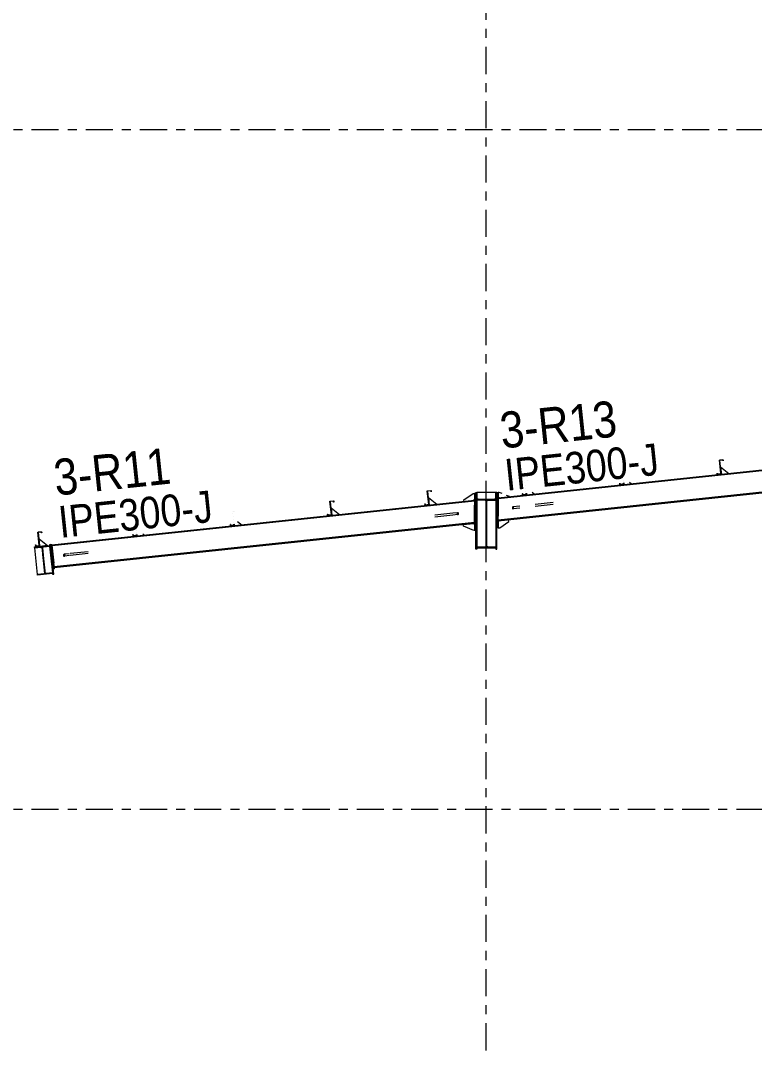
# Model space of a CAD drawing. Header units: millimetres. Extents: x -79 to 743, y -408 to 166.
# Drawn here: x 6.8 to 88, y -10 to 103.9 of the extents above; entities that cross this region are included whole.
import ezdxf

# ---------------------------------------------------------------- set-up
doc = ezdxf.new("R2010")
doc.units = ezdxf.units.MM
for name, pattern in [('XKITLINE00', [0]), ('XKITLINE02', [4, 2, -2]), ('XKITLINE03', [6, 3, -1, 1, -1])]:
    doc.linetypes.add(name, pattern=pattern)
for name, color, linetype, lineweight in [('Part', 2, 'Continuous', 0), ('PartMark', 7, 'Continuous', 0), ('S-grid', 1, 'Continuous', 0)]:
    doc.layers.add(name, color=color, linetype=linetype, lineweight=lineweight)
doc.styles.add('ARIAL', font='ARIAL.TTF')

# ---------------------------------------------------------------- blocks, each defined once
blk = doc.blocks.new('*A13')
at = {"layer": 'Part'}
blk.add_hatch(color=3, dxfattribs=at).paths.add_polyline_path([(62.57, 53.02), (62.98, 53.06), (63, 52.94), (62.98, 52.93), (62.97, 53.04), (62.58, 53), (62.74, 51.51), (62.33, 51.47), (62.31, 51.59), (62.33, 51.59), (62.34, 51.48), (62.73, 51.52)], flags=17)
blk = doc.blocks.new('*A14')
at = {"layer": 'Part'}
blk.add_hatch(color=3, dxfattribs=at).paths.add_polyline_path([(62.57, 53.02), (62.98, 53.06), (63, 52.94), (62.98, 52.93), (62.97, 53.04), (62.58, 53), (62.74, 51.51), (62.33, 51.47), (62.31, 51.59), (62.33, 51.59), (62.34, 51.48), (62.73, 51.52)], flags=17)
blk = doc.blocks.new('*A15')
at = {"layer": 'Part'}
blk.add_hatch(color=3, dxfattribs=at).paths.add_polyline_path([(84.12, 55.29), (84.53, 55.33), (84.54, 55.21), (84.53, 55.21), (84.52, 55.32), (84.13, 55.28), (84.29, 53.78), (83.88, 53.74), (83.86, 53.86), (83.88, 53.86), (83.89, 53.75), (84.27, 53.8)], flags=17)
blk = doc.blocks.new('*A16')
at = {"layer": 'Part'}
blk.add_hatch(color=3, dxfattribs=at).paths.add_polyline_path([(84.12, 55.29), (84.53, 55.33), (84.54, 55.21), (84.53, 55.21), (84.52, 55.32), (84.13, 55.28), (84.29, 53.78), (83.88, 53.74), (83.86, 53.86), (83.88, 53.86), (83.89, 53.75), (84.27, 53.8)], flags=17)
blk = doc.blocks.new('*A19')
at = {"layer": 'Part'}
blk.add_hatch(color=3, dxfattribs=at).paths.add_polyline_path([(73.34, 54.15), (73.76, 54.2), (73.77, 54.07), (73.75, 54.07), (73.74, 54.18), (73.36, 54.14), (73.52, 52.65), (73.1, 52.6), (73.09, 52.73), (73.1, 52.73), (73.11, 52.62), (73.5, 52.66)], flags=17)
blk = doc.blocks.new('*A20')
at = {"layer": 'Part'}
blk.add_hatch(color=3, dxfattribs=at).paths.add_polyline_path([(73.34, 54.15), (73.76, 54.2), (73.77, 54.07), (73.75, 54.07), (73.74, 54.18), (73.36, 54.14), (73.52, 52.65), (73.1, 52.6), (73.09, 52.73), (73.1, 52.73), (73.11, 52.62), (73.5, 52.66)], flags=17)
blk = doc.blocks.new('*A23')
at = {"layer": 'Part'}
blk.add_hatch(color=3, dxfattribs=at).paths.add_polyline_path([(57.29, 45.54), (57.29, 45.64), (59.38, 45.64), (59.38, 45.54)], flags=17)
blk = doc.blocks.new('*A24')
at = {"layer": 'Part'}
blk.add_hatch(color=3, dxfattribs=at).paths.add_polyline_path([(57.29, 50.86), (57.29, 50.96), (59.38, 50.96), (59.38, 50.86)], flags=17)
blk = doc.blocks.new('*A25')
at = {"layer": 'Part'}
blk.add_hatch(color=3, dxfattribs=at).paths.add_polyline_path([(58.31, 45.64), (58.31, 50.86), (58.35, 50.86), (58.35, 45.64)], flags=17)
blk = doc.blocks.new('*A26')
at = {"layer": 'Part'}
blk.add_hatch(color=3, dxfattribs=at).paths.add_polyline_path([(8.7, 47.33), (9.11, 47.38), (9.13, 47.25), (9.11, 47.25), (9.1, 47.36), (8.72, 47.32), (8.87, 45.83), (8.46, 45.78), (8.45, 45.91), (8.46, 45.91), (8.47, 45.8), (8.86, 45.84)], flags=17)
blk = doc.blocks.new('*A27')
at = {"layer": 'Part'}
blk.add_hatch(color=3, dxfattribs=at).paths.add_polyline_path([(8.7, 47.33), (9.11, 47.38), (9.13, 47.25), (9.11, 47.25), (9.1, 47.36), (8.72, 47.32), (8.87, 45.83), (8.46, 45.78), (8.45, 45.91), (8.46, 45.91), (8.47, 45.8), (8.86, 45.84)], flags=17)
blk = doc.blocks.new('*A28')
at = {"layer": 'Part'}
blk.add_hatch(color=3, dxfattribs=at).paths.add_polyline_path([(19.47, 48.47), (19.89, 48.51), (19.9, 48.39), (19.89, 48.39), (19.88, 48.5), (19.49, 48.46), (19.65, 46.96), (19.23, 46.92), (19.22, 47.04), (19.24, 47.05), (19.25, 46.94), (19.63, 46.98)], flags=17)
blk = doc.blocks.new('*A29')
at = {"layer": 'Part'}
blk.add_hatch(color=3, dxfattribs=at).paths.add_polyline_path([(19.47, 48.47), (19.89, 48.51), (19.9, 48.39), (19.89, 48.39), (19.88, 48.5), (19.49, 48.46), (19.65, 46.96), (19.23, 46.92), (19.22, 47.04), (19.24, 47.05), (19.25, 46.94), (19.63, 46.98)], flags=17)
blk = doc.blocks.new('*A30')
at = {"layer": 'Part'}
blk.add_hatch(color=3, dxfattribs=at).paths.add_polyline_path([(30.25, 49.61), (30.66, 49.65), (30.68, 49.53), (30.66, 49.52), (30.65, 49.63), (30.26, 49.59), (30.42, 48.1), (30.01, 48.06), (29.99, 48.18), (30.01, 48.18), (30.02, 48.07), (30.41, 48.11)], flags=17)
blk = doc.blocks.new('*A31')
at = {"layer": 'Part'}
blk.add_hatch(color=3, dxfattribs=at).paths.add_polyline_path([(30.25, 49.61), (30.66, 49.65), (30.68, 49.53), (30.66, 49.52), (30.65, 49.63), (30.26, 49.59), (30.42, 48.1), (30.01, 48.06), (29.99, 48.18), (30.01, 48.18), (30.02, 48.07), (30.41, 48.11)], flags=17)
blk = doc.blocks.new('*A32')
at = {"layer": 'Part'}
blk.add_hatch(color=3, dxfattribs=at).paths.add_polyline_path([(8.66, 42.65), (10.32, 42.82), (10.32, 42.75), (8.67, 42.58)], flags=17)
blk = doc.blocks.new('*A33')
at = {"layer": 'Part'}
blk.add_hatch(color=3, dxfattribs=at).paths.add_polyline_path([(8.34, 45.69), (10, 45.86), (10, 45.8), (8.34, 45.62)], flags=17)
blk = doc.blocks.new('*A34')
at = {"layer": 'Part'}
blk.add_hatch(color=3, dxfattribs=at).paths.add_polyline_path([(9.16, 45.71), (9.19, 45.71), (9.5, 42.73), (9.47, 42.73)], flags=17)
blk = doc.blocks.new('*A35')
at = {"layer": 'Part'}
blk.add_hatch(color=3, dxfattribs=at).paths.add_polyline_path([(41.02, 50.74), (41.44, 50.79), (41.45, 50.66), (41.43, 50.66), (41.42, 50.77), (41.04, 50.73), (41.2, 49.24), (40.78, 49.19), (40.77, 49.32), (40.78, 49.32), (40.79, 49.21), (41.18, 49.25)], flags=17)
blk = doc.blocks.new('*A36')
at = {"layer": 'Part'}
blk.add_hatch(color=3, dxfattribs=at).paths.add_polyline_path([(41.02, 50.74), (41.44, 50.79), (41.45, 50.66), (41.43, 50.66), (41.42, 50.77), (41.04, 50.73), (41.2, 49.24), (40.78, 49.19), (40.77, 49.32), (40.78, 49.32), (40.79, 49.21), (41.18, 49.25)], flags=17)
blk = doc.blocks.new('*A37')
at = {"layer": 'Part'}
blk.add_hatch(color=3, dxfattribs=at).paths.add_polyline_path([(51.79, 51.88), (52.21, 51.92), (52.22, 51.8), (52.21, 51.8), (52.2, 51.91), (51.81, 51.87), (51.97, 50.37), (51.55, 50.33), (51.54, 50.45), (51.56, 50.45), (51.57, 50.35), (51.95, 50.39)], flags=17)
blk = doc.blocks.new('*A38')
at = {"layer": 'Part'}
blk.add_hatch(color=3, dxfattribs=at).paths.add_polyline_path([(51.79, 51.88), (52.21, 51.92), (52.22, 51.8), (52.21, 51.8), (52.2, 51.91), (51.81, 51.87), (51.97, 50.37), (51.55, 50.33), (51.54, 50.45), (51.56, 50.45), (51.57, 50.35), (51.95, 50.39)], flags=17)
blk = doc.blocks.new('*A476')
at = {"layer": 'S-grid', "color": 1, "linetype": 'XKITLINE03', "lineweight": 0}
blk.add_line((-10, 91.88), (572.49, 91.88), dxfattribs=at)
blk = doc.blocks.new('*A477')
at = {"layer": 'S-grid', "color": 1, "linetype": 'XKITLINE03', "lineweight": 0}
blk.add_line((-10, 16.67), (572.49, 16.67), dxfattribs=at)
blk = doc.blocks.new('*A526')
at = {"layer": 'S-grid', "color": 1, "linetype": 'XKITLINE03', "lineweight": 0}
blk.add_line((58.33, -10), (58.33, 136.45), dxfattribs=at)
blk = doc.blocks.new('*A527')
at = {"layer": 'Part', "color": 2, "linetype": 'XKITLINE00', "lineweight": 0}
for p, q in [((139.44, 59.52), (59.64, 51.1)), ((139.44, 59.44), (59.64, 51.02)), ((139.44, 57.08), (59.64, 48.66)), ((59.64, 48.58), (139.44, 57))]:
    blk.add_line(p, q, dxfattribs=at)
at = {"layer": 'Part', "color": 7, "linetype": 'XKITLINE02', "lineweight": 0}
for p, q in [((139.44, 57), (139.44, 59.52)), ((59.64, 51.1), (59.64, 48.58))]:
    blk.add_line(p, q, dxfattribs=at)
blk = doc.blocks.new('*A576')
at = {"layer": 'Part', "color": 2, "linetype": 'XKITLINE00', "lineweight": 0}
for p, q in [((57.03, 50.82), (10.26, 45.89)), ((57.03, 50.75), (10.27, 45.82)), ((57.03, 48.38), (10.51, 43.48)), ((10.52, 43.4), (57.03, 48.31))]:
    blk.add_line(p, q, dxfattribs=at)
at = {"layer": 'Part', "color": 7, "linetype": 'XKITLINE02', "lineweight": 0}
for p, q in [((57.03, 48.31), (57.03, 50.82)), ((10.26, 45.89), (10.52, 43.4))]:
    blk.add_line(p, q, dxfattribs=at)
blk = doc.blocks.new('*A577')
at = {"layer": 'Part', "color": 7, "linetype": 'XKITLINE02', "lineweight": 0}
for p, q in [((55.78, 48.18), (56.9, 48.3)), ((57.02, 48.18), (57.02, 47.53))]:
    blk.add_line(p, q, dxfattribs=at)
at = {"layer": 'Part', "color": 2, "linetype": 'XKITLINE00', "lineweight": 0}
for p, q in [((55.8, 47.99), (55.78, 48.18)), ((56.94, 47.52), (55.8, 47.99)), ((56.9, 48.3), (57.02, 48.18)), ((57.02, 47.53), (56.94, 47.52))]:
    blk.add_line(p, q, dxfattribs=at)
blk = doc.blocks.new('*A578')
at = {"layer": 'Part', "color": 2, "linetype": 'XKITLINE00', "lineweight": 0}
for p, q in [((51.86, 51.79), (51.82, 51.78)), ((52.02, 50.29), (51.86, 51.79)), ((51.97, 50.37), (51.98, 50.29))]:
    blk.add_line(p, q, dxfattribs=at)
at = {"layer": 'Part', "color": 7, "linetype": 'XKITLINE02', "lineweight": 0}
for p, q in [((51.82, 51.78), (51.97, 50.37)), ((51.98, 50.29), (52.02, 50.29))]:
    blk.add_line(p, q, dxfattribs=at)
blk = doc.blocks.new('*A579')
at = {"layer": 'Part', "color": 2, "linetype": 'XKITLINE00', "lineweight": 0}
blk.add_line((52.85, 50.38), (51.93, 51.12), dxfattribs=at)
at = {"layer": 'Part', "color": 7, "linetype": 'XKITLINE02', "lineweight": 0}
for p, q in [((51.93, 51.12), (52.02, 50.29)), ((52.02, 50.29), (52.85, 50.38))]:
    blk.add_line(p, q, dxfattribs=at)
blk = doc.blocks.new('*A580')
at = {"layer": 'Part', "color": 2, "linetype": 'XKITLINE00', "lineweight": 0}
for p, q in [((41.09, 50.65), (41.05, 50.65)), ((41.25, 49.16), (41.09, 50.65)), ((41.2, 49.24), (41.2, 49.15))]:
    blk.add_line(p, q, dxfattribs=at)
at = {"layer": 'Part', "color": 7, "linetype": 'XKITLINE02', "lineweight": 0}
for p, q in [((41.05, 50.65), (41.2, 49.24)), ((41.2, 49.15), (41.25, 49.16))]:
    blk.add_line(p, q, dxfattribs=at)
blk = doc.blocks.new('*A581')
at = {"layer": 'Part', "color": 2, "linetype": 'XKITLINE00', "lineweight": 0}
blk.add_line((42.07, 49.25), (41.16, 49.99), dxfattribs=at)
at = {"layer": 'Part', "color": 7, "linetype": 'XKITLINE02', "lineweight": 0}
for p, q in [((41.16, 49.99), (41.25, 49.16)), ((41.25, 49.16), (42.07, 49.25))]:
    blk.add_line(p, q, dxfattribs=at)
blk = doc.blocks.new('*A582')
at = {"layer": 'Part', "color": 2, "linetype": 'XKITLINE00', "lineweight": 0}
for p, q in [((59.37, 51.72), (57.29, 51.72)), ((57.29, 51.09), (57.42, 50.96)), ((59.25, 50.96), (59.37, 51.09))]:
    blk.add_line(p, q, dxfattribs=at)
at = {"layer": 'Part', "color": 7, "linetype": 'XKITLINE02', "lineweight": 0}
for p, q in [((57.29, 51.72), (57.29, 51.09)), ((59.37, 51.09), (59.37, 51.72)), ((57.42, 50.96), (59.25, 50.96))]:
    blk.add_line(p, q, dxfattribs=at)
blk = doc.blocks.new('*A583')
at = {"layer": 'Part', "color": 2, "linetype": 'XKITLINE00', "lineweight": 0}
for p, q in [((57.15, 51.61), (57.02, 51.61)), ((57.02, 51.61), (57.02, 47.53)), ((57.15, 47.53), (57.15, 51.61)), ((57.02, 47.53), (57.15, 47.53))]:
    blk.add_line(p, q, dxfattribs=at)
blk = doc.blocks.new('*A584')
at = {"layer": 'Part', "color": 2, "linetype": 'XKITLINE00', "lineweight": 0}
for p, q in [((55.84, 50.9), (56.86, 51.6)), ((56.86, 51.6), (57.02, 51.61)), ((55.86, 50.7), (55.84, 50.9)), ((56.9, 50.81), (57.02, 50.95))]:
    blk.add_line(p, q, dxfattribs=at)
at = {"layer": 'Part', "color": 7, "linetype": 'XKITLINE02', "lineweight": 0}
for p, q in [((57.02, 51.61), (57.02, 50.95)), ((55.86, 50.7), (56.9, 50.81))]:
    blk.add_line(p, q, dxfattribs=at)
blk = doc.blocks.new('*A585')
at = {"layer": 'Part', "color": 2, "linetype": 'XKITLINE00', "lineweight": 0}
for p, q in [((62.02, 50.2), (61.27, 50.12)), ((61.24, 50.1), (61.22, 50.06)), ((61.22, 50.06), (61.22, 50.01)), ((61.22, 50.01), (61.23, 49.96)), ((61.23, 49.96), (61.26, 49.92)), ((61.27, 50.12), (61.24, 50.1)), ((61.26, 49.92), (61.29, 49.91)), ((61.31, 50.11), (61.27, 50.12)), ((62.04, 49.99), (61.29, 49.91)), ((61.29, 49.91), (61.32, 49.93)), ((61.33, 50.07), (61.31, 50.11)), ((61.32, 49.93), (61.34, 49.97)), ((61.35, 50.02), (61.33, 50.07)), ((61.34, 49.97), (61.35, 50.02))]:
    blk.add_line(p, q, dxfattribs=at)
at = {"layer": 'Part', "color": 7, "linetype": 'XKITLINE02', "lineweight": 0}
for p, q in [((65.72, 50.59), (62.02, 50.2)), ((65.74, 50.38), (62.04, 49.99))]:
    blk.add_line(p, q, dxfattribs=at)
blk = doc.blocks.new('*A586')
at = {"layer": 'Part', "color": 2, "linetype": 'XKITLINE00', "lineweight": 0}
for p, q in [((62.32, 51.58), (62.31, 51.59)), ((62.31, 51.59), (62.33, 51.59)), ((62.33, 51.47), (62.32, 51.58)), ((62.33, 51.59), (62.33, 51.58)), ((62.33, 51.58), (62.34, 51.48)), ((62.74, 51.51), (62.33, 51.47)), ((62.34, 51.48), (62.73, 51.52)), ((62.73, 51.52), (62.72, 51.62)), ((62.73, 51.63), (62.74, 51.51))]:
    blk.add_line(p, q, dxfattribs=at)
blk = doc.blocks.new('*A587')
at = {"layer": 'Part', "color": 2, "linetype": 'XKITLINE00', "lineweight": 0}
for p, q in [((62.32, 51.58), (62.31, 51.59)), ((62.31, 51.59), (62.33, 51.59)), ((62.33, 51.47), (62.32, 51.58)), ((62.33, 51.59), (62.33, 51.58)), ((62.33, 51.58), (62.34, 51.48)), ((62.74, 51.51), (62.33, 51.47)), ((62.34, 51.48), (62.73, 51.52)), ((62.73, 51.52), (62.72, 51.62)), ((62.73, 51.63), (62.74, 51.51))]:
    blk.add_line(p, q, dxfattribs=at)
blk = doc.blocks.new('*A588')
at = {"layer": 'Part', "color": 2, "linetype": 'XKITLINE00', "lineweight": 0}
for p, q in [((84.12, 55.29), (84.53, 55.33)), ((84.27, 53.8), (84.12, 55.29)), ((84.52, 55.32), (84.13, 55.28)), ((84.13, 55.28), (84.29, 53.78)), ((84.53, 55.21), (84.52, 55.32)), ((84.53, 55.33), (84.54, 55.21)), ((84.54, 55.21), (84.53, 55.21)), ((83.88, 53.74), (83.86, 53.86)), ((83.86, 53.86), (83.88, 53.86)), ((83.88, 53.86), (83.89, 53.75)), ((84.29, 53.78), (83.88, 53.74)), ((83.89, 53.75), (84.27, 53.8))]:
    blk.add_line(p, q, dxfattribs=at)
blk = doc.blocks.new('*A589')
at = {"layer": 'Part', "color": 2, "linetype": 'XKITLINE00', "lineweight": 0}
for p, q in [((84.12, 55.29), (84.53, 55.33)), ((84.27, 53.8), (84.12, 55.29)), ((84.52, 55.32), (84.13, 55.28)), ((84.13, 55.28), (84.29, 53.78)), ((84.53, 55.21), (84.52, 55.32)), ((84.53, 55.33), (84.54, 55.21)), ((84.54, 55.21), (84.53, 55.21)), ((83.88, 53.74), (83.86, 53.86)), ((83.86, 53.86), (83.88, 53.86)), ((83.88, 53.86), (83.89, 53.75)), ((84.29, 53.78), (83.88, 53.74)), ((83.89, 53.75), (84.27, 53.8))]:
    blk.add_line(p, q, dxfattribs=at)
blk = doc.blocks.new('*A592')
at = {"layer": 'Part', "color": 2, "linetype": 'XKITLINE00', "lineweight": 0}
for p, q in [((73.09, 52.72), (73.09, 52.73)), ((73.09, 52.73), (73.1, 52.73)), ((73.1, 52.6), (73.09, 52.72)), ((73.1, 52.73), (73.1, 52.72)), ((73.1, 52.72), (73.11, 52.62)), ((73.52, 52.65), (73.1, 52.6)), ((73.11, 52.62), (73.5, 52.66)), ((73.5, 52.66), (73.49, 52.76)), ((73.5, 52.76), (73.52, 52.65))]:
    blk.add_line(p, q, dxfattribs=at)
blk = doc.blocks.new('*A593')
at = {"layer": 'Part', "color": 2, "linetype": 'XKITLINE00', "lineweight": 0}
for p, q in [((73.09, 52.72), (73.09, 52.73)), ((73.09, 52.73), (73.1, 52.73)), ((73.1, 52.6), (73.09, 52.72)), ((73.1, 52.73), (73.1, 52.72)), ((73.1, 52.72), (73.11, 52.62)), ((73.52, 52.65), (73.1, 52.6)), ((73.11, 52.62), (73.5, 52.66)), ((73.5, 52.66), (73.49, 52.76)), ((73.5, 52.76), (73.52, 52.65))]:
    blk.add_line(p, q, dxfattribs=at)
blk = doc.blocks.new('*A596')
at = {"layer": 'Part', "color": 2, "linetype": 'XKITLINE00', "lineweight": 0}
for p, q in [((57.29, 45.64), (59.38, 45.64)), ((57.29, 45.54), (57.29, 45.64)), ((59.38, 45.64), (59.38, 45.54)), ((59.38, 45.54), (57.29, 45.54))]:
    blk.add_line(p, q, dxfattribs=at)
blk = doc.blocks.new('*A597')
at = {"layer": 'Part', "color": 2, "linetype": 'XKITLINE00', "lineweight": 0}
for p, q in [((57.29, 50.96), (59.38, 50.96)), ((57.29, 50.86), (57.29, 50.96)), ((59.38, 50.86), (57.29, 50.86)), ((59.38, 50.96), (59.38, 50.86))]:
    blk.add_line(p, q, dxfattribs=at)
blk = doc.blocks.new('*A598')
at = {"layer": 'Part', "color": 2, "linetype": 'XKITLINE00', "lineweight": 0}
for p, q in [((58.31, 50.86), (58.35, 50.86)), ((58.31, 45.64), (58.31, 50.86)), ((58.35, 50.86), (58.35, 45.64)), ((58.35, 45.64), (58.31, 45.64))]:
    blk.add_line(p, q, dxfattribs=at)
blk = doc.blocks.new('*A599')
at = {"layer": 'Part', "color": 2, "linetype": 'XKITLINE00', "lineweight": 0}
for p, q in [((58.35, 50.73), (58.48, 50.85)), ((58.48, 50.85), (59.37, 50.85)), ((58.48, 45.65), (58.35, 45.78)), ((59.37, 45.65), (58.48, 45.65))]:
    blk.add_line(p, q, dxfattribs=at)
at = {"layer": 'Part', "color": 7, "linetype": 'XKITLINE02', "lineweight": 0}
for p, q in [((58.35, 45.78), (58.35, 50.73)), ((59.37, 50.85), (59.37, 45.65))]:
    blk.add_line(p, q, dxfattribs=at)
blk = doc.blocks.new('*A600')
at = {"layer": 'Part', "color": 2, "linetype": 'XKITLINE00', "lineweight": 0}
for p, q in [((59.37, 51.72), (59.37, 50.96)), ((59.5, 51.72), (59.37, 51.72)), ((59.5, 45.46), (59.5, 51.72)), ((59.37, 50.86), (59.37, 45.64)), ((59.37, 45.54), (59.37, 45.46)), ((59.37, 45.46), (59.5, 45.46))]:
    blk.add_line(p, q, dxfattribs=at)
at = {"layer": 'Part', "color": 7, "linetype": 'XKITLINE02', "lineweight": 0}
for p, q in [((59.37, 50.96), (59.37, 50.86)), ((59.37, 45.64), (59.37, 45.54))]:
    blk.add_line(p, q, dxfattribs=at)
blk = doc.blocks.new('*A601')
at = {"layer": 'Part', "color": 2, "linetype": 'XKITLINE00', "lineweight": 0}
for p, q in [((59.77, 48.6), (59.64, 48.46)), ((59.81, 47.82), (60.82, 48.52)), ((60.82, 48.52), (60.8, 48.71)), ((59.64, 47.81), (59.81, 47.82))]:
    blk.add_line(p, q, dxfattribs=at)
at = {"layer": 'Part', "color": 7, "linetype": 'XKITLINE02', "lineweight": 0}
for p, q in [((59.64, 48.46), (59.64, 47.81)), ((60.8, 48.71), (59.77, 48.6))]:
    blk.add_line(p, q, dxfattribs=at)
blk = doc.blocks.new('*A602')
at = {"layer": 'Part', "color": 2, "linetype": 'XKITLINE00', "lineweight": 0}
blk.add_line((85.17, 53.79), (84.25, 54.53), dxfattribs=at)
at = {"layer": 'Part', "color": 7, "linetype": 'XKITLINE02', "lineweight": 0}
for p, q in [((84.25, 54.53), (84.34, 53.7)), ((84.34, 53.7), (85.17, 53.79))]:
    blk.add_line(p, q, dxfattribs=at)
blk = doc.blocks.new('*A603')
at = {"layer": 'Part', "color": 7, "linetype": 'XKITLINE02', "lineweight": 0}
for p, q in [((73.5, 52.76), (73.52, 52.65)), ((73.52, 52.56), (73.57, 52.57))]:
    blk.add_line(p, q, dxfattribs=at)
at = {"layer": 'Part', "color": 2, "linetype": 'XKITLINE00', "lineweight": 0}
for p, q in [((73.52, 52.65), (73.52, 52.56)), ((73.57, 52.57), (73.55, 52.77))]:
    blk.add_line(p, q, dxfattribs=at)
blk = doc.blocks.new('*A604')
at = {"layer": 'Part', "color": 7, "linetype": 'XKITLINE02', "lineweight": 0}
for p, q in [((73.55, 52.77), (73.57, 52.57)), ((73.57, 52.57), (74.39, 52.65))]:
    blk.add_line(p, q, dxfattribs=at)
at = {"layer": 'Part', "color": 2, "linetype": 'XKITLINE00', "lineweight": 0}
blk.add_line((74.39, 52.65), (74.17, 52.83), dxfattribs=at)
blk = doc.blocks.new('*A605')
at = {"layer": 'Part', "color": 7, "linetype": 'XKITLINE02', "lineweight": 0}
for p, q in [((62.77, 51.63), (62.79, 51.43)), ((62.79, 51.43), (63.62, 51.52))]:
    blk.add_line(p, q, dxfattribs=at)
at = {"layer": 'Part', "color": 2, "linetype": 'XKITLINE00', "lineweight": 0}
blk.add_line((63.62, 51.52), (63.4, 51.7), dxfattribs=at)
blk = doc.blocks.new('*A606')
at = {"layer": 'Part', "color": 7, "linetype": 'XKITLINE02', "lineweight": 0}
for p, q in [((62.73, 51.63), (62.74, 51.51)), ((62.75, 51.43), (62.79, 51.43))]:
    blk.add_line(p, q, dxfattribs=at)
at = {"layer": 'Part', "color": 2, "linetype": 'XKITLINE00', "lineweight": 0}
for p, q in [((62.74, 51.51), (62.75, 51.43)), ((62.79, 51.43), (62.77, 51.63))]:
    blk.add_line(p, q, dxfattribs=at)
blk = doc.blocks.new('*A607')
at = {"layer": 'Part', "color": 2, "linetype": 'XKITLINE00', "lineweight": 0}
for p, q in [((84.18, 55.2), (84.14, 55.19)), ((84.34, 53.7), (84.18, 55.2)), ((84.29, 53.78), (84.3, 53.7))]:
    blk.add_line(p, q, dxfattribs=at)
at = {"layer": 'Part', "color": 7, "linetype": 'XKITLINE02', "lineweight": 0}
for p, q in [((84.14, 55.19), (84.29, 53.78)), ((84.3, 53.7), (84.34, 53.7))]:
    blk.add_line(p, q, dxfattribs=at)
blk = doc.blocks.new('*A608')
at = {"layer": 'Part', "color": 2, "linetype": 'XKITLINE00', "lineweight": 0}
for p, q in [((59.52, 47.81), (59.52, 51.72)), ((59.52, 51.72), (59.64, 51.72)), ((59.64, 47.81), (59.64, 51.72)), ((59.64, 47.81), (59.52, 47.81))]:
    blk.add_line(p, q, dxfattribs=at)
blk = doc.blocks.new('*A609')
at = {"layer": 'Part', "color": 2, "linetype": 'XKITLINE00', "lineweight": 0}
for p, q in [((59.74, 51.73), (59.64, 51.72)), ((60.09, 51.59), (59.74, 51.73)), ((60.88, 51.27), (60.56, 51.4)), ((60.88, 51.23), (60.88, 51.27)), ((59.64, 51.22), (59.77, 51.11))]:
    blk.add_line(p, q, dxfattribs=at)
at = {"layer": 'Part', "color": 7, "linetype": 'XKITLINE02', "lineweight": 0}
for p, q in [((59.64, 51.72), (59.64, 51.22)), ((59.77, 51.11), (60.88, 51.23))]:
    blk.add_line(p, q, dxfattribs=at)
blk = doc.blocks.new('*A615')
at = {"layer": 'Part', "color": 2, "linetype": 'XKITLINE00', "lineweight": 0}
for p, q in [((8.7, 47.33), (9.11, 47.38)), ((8.86, 45.84), (8.7, 47.33)), ((9.1, 47.36), (8.72, 47.32)), ((8.72, 47.32), (8.87, 45.83)), ((9.11, 47.25), (9.1, 47.36)), ((9.11, 47.38), (9.13, 47.25)), ((9.13, 47.25), (9.11, 47.25)), ((8.46, 45.78), (8.45, 45.91)), ((8.45, 45.91), (8.46, 45.91)), ((8.46, 45.91), (8.47, 45.8)), ((8.87, 45.83), (8.46, 45.78)), ((8.47, 45.8), (8.86, 45.84))]:
    blk.add_line(p, q, dxfattribs=at)
blk = doc.blocks.new('*A616')
at = {"layer": 'Part', "color": 2, "linetype": 'XKITLINE00', "lineweight": 0}
for p, q in [((8.7, 47.33), (9.11, 47.38)), ((8.86, 45.84), (8.7, 47.33)), ((9.1, 47.36), (8.72, 47.32)), ((8.72, 47.32), (8.87, 45.83)), ((9.11, 47.25), (9.1, 47.36)), ((9.11, 47.38), (9.13, 47.25)), ((9.13, 47.25), (9.11, 47.25)), ((8.46, 45.78), (8.45, 45.91)), ((8.45, 45.91), (8.46, 45.91)), ((8.46, 45.91), (8.47, 45.8)), ((8.87, 45.83), (8.46, 45.78)), ((8.47, 45.8), (8.86, 45.84))]:
    blk.add_line(p, q, dxfattribs=at)
blk = doc.blocks.new('*A617')
at = {"layer": 'Part', "color": 2, "linetype": 'XKITLINE00', "lineweight": 0}
for p, q in [((11.57, 44.86), (11.54, 44.82)), ((11.54, 44.82), (11.54, 44.77)), ((11.54, 44.77), (11.55, 44.72)), ((11.55, 44.72), (11.59, 44.68)), ((11.61, 44.88), (11.57, 44.86)), ((11.59, 44.68), (11.63, 44.67)), ((12.17, 44.94), (11.61, 44.88)), ((11.66, 44.87), (11.61, 44.88)), ((12.19, 44.73), (11.63, 44.67)), ((11.63, 44.67), (11.67, 44.69)), ((11.69, 44.84), (11.66, 44.87)), ((11.67, 44.69), (11.7, 44.73)), ((11.71, 44.79), (11.69, 44.84)), ((11.7, 44.73), (11.71, 44.79))]:
    blk.add_line(p, q, dxfattribs=at)
at = {"layer": 'Part', "color": 7, "linetype": 'XKITLINE02', "lineweight": 0}
for p, q in [((14.25, 45.16), (12.17, 44.94)), ((14.27, 44.95), (12.19, 44.73))]:
    blk.add_line(p, q, dxfattribs=at)
blk = doc.blocks.new('*A618')
at = {"layer": 'Part', "color": 2, "linetype": 'XKITLINE00', "lineweight": 0}
for p, q in [((19.22, 47.04), (19.24, 47.05)), ((19.23, 46.92), (19.22, 47.04)), ((19.22, 47.04), (19.22, 47.04)), ((19.65, 46.96), (19.23, 46.92)), ((19.24, 47.05), (19.24, 47.04)), ((19.24, 47.04), (19.25, 46.94)), ((19.25, 46.94), (19.63, 46.98)), ((19.63, 46.98), (19.62, 47.08)), ((19.64, 47.08), (19.65, 46.96))]:
    blk.add_line(p, q, dxfattribs=at)
blk = doc.blocks.new('*A619')
at = {"layer": 'Part', "color": 2, "linetype": 'XKITLINE00', "lineweight": 0}
for p, q in [((19.22, 47.04), (19.24, 47.05)), ((19.23, 46.92), (19.22, 47.04)), ((19.22, 47.04), (19.22, 47.04)), ((19.65, 46.96), (19.23, 46.92)), ((19.24, 47.05), (19.24, 47.04)), ((19.24, 47.04), (19.25, 46.94)), ((19.25, 46.94), (19.63, 46.98)), ((19.63, 46.98), (19.62, 47.08)), ((19.64, 47.08), (19.65, 46.96))]:
    blk.add_line(p, q, dxfattribs=at)
blk = doc.blocks.new('*A620')
at = {"layer": 'Part', "color": 2, "linetype": 'XKITLINE00', "lineweight": 0}
for p, q in [((30, 48.17), (29.99, 48.18)), ((29.99, 48.18), (30.01, 48.18)), ((30.01, 48.06), (30, 48.17)), ((30.01, 48.18), (30.01, 48.17)), ((30.01, 48.17), (30.02, 48.07)), ((30.42, 48.1), (30.01, 48.06)), ((30.02, 48.07), (30.41, 48.11)), ((30.41, 48.11), (30.39, 48.21)), ((30.41, 48.22), (30.42, 48.1))]:
    blk.add_line(p, q, dxfattribs=at)
blk = doc.blocks.new('*A621')
at = {"layer": 'Part', "color": 2, "linetype": 'XKITLINE00', "lineweight": 0}
for p, q in [((30, 48.17), (29.99, 48.18)), ((29.99, 48.18), (30.01, 48.18)), ((30.01, 48.06), (30, 48.17)), ((30.01, 48.18), (30.01, 48.17)), ((30.01, 48.17), (30.02, 48.07)), ((30.42, 48.1), (30.01, 48.06)), ((30.02, 48.07), (30.41, 48.11)), ((30.41, 48.11), (30.39, 48.21)), ((30.41, 48.22), (30.42, 48.1))]:
    blk.add_line(p, q, dxfattribs=at)
blk = doc.blocks.new('*A622')
at = {"layer": 'Part', "color": 2, "linetype": 'XKITLINE00', "lineweight": 0}
for p, q in [((8.66, 42.65), (10.32, 42.82)), ((8.67, 42.58), (8.66, 42.65)), ((10.32, 42.75), (8.67, 42.58)), ((10.32, 42.82), (10.32, 42.75))]:
    blk.add_line(p, q, dxfattribs=at)
blk = doc.blocks.new('*A623')
at = {"layer": 'Part', "color": 2, "linetype": 'XKITLINE00', "lineweight": 0}
for p, q in [((8.34, 45.69), (10, 45.86)), ((10, 45.8), (8.34, 45.62)), ((8.34, 45.62), (8.34, 45.69)), ((10, 45.86), (10, 45.8))]:
    blk.add_line(p, q, dxfattribs=at)
blk = doc.blocks.new('*A624')
at = {"layer": 'Part', "color": 2, "linetype": 'XKITLINE00', "lineweight": 0}
for p, q in [((9.47, 42.73), (9.16, 45.71)), ((9.16, 45.71), (9.19, 45.71)), ((9.19, 45.71), (9.5, 42.73)), ((9.5, 42.73), (9.47, 42.73))]:
    blk.add_line(p, q, dxfattribs=at)
blk = doc.blocks.new('*A625')
at = {"layer": 'Part', "color": 2, "linetype": 'XKITLINE00', "lineweight": 0}
for p, q in [((10.11, 45.96), (9.99, 45.94)), ((9.99, 45.94), (10, 45.86)), ((10, 45.8), (10.32, 42.82)), ((10.46, 42.68), (10.11, 45.96)), ((10.32, 42.75), (10.33, 42.67)), ((10.33, 42.67), (10.46, 42.68))]:
    blk.add_line(p, q, dxfattribs=at)
at = {"layer": 'Part', "color": 7, "linetype": 'XKITLINE02', "lineweight": 0}
for p, q in [((10, 45.86), (10, 45.8)), ((10.32, 42.82), (10.32, 42.75))]:
    blk.add_line(p, q, dxfattribs=at)
blk = doc.blocks.new('*A626')
at = {"layer": 'Part', "color": 2, "linetype": 'XKITLINE00', "lineweight": 0}
for p, q in [((8.35, 45.61), (9.03, 45.68)), ((8.66, 42.65), (8.35, 45.61)), ((9.03, 45.68), (9.17, 45.57)), ((9.35, 42.73), (8.66, 42.65)), ((9.46, 42.86), (9.35, 42.73))]:
    blk.add_line(p, q, dxfattribs=at)
at = {"layer": 'Part', "color": 7, "linetype": 'XKITLINE02', "lineweight": 0}
blk.add_line((9.46, 42.86), (9.17, 45.57), dxfattribs=at)
blk = doc.blocks.new('*A627')
at = {"layer": 'Part', "color": 2, "linetype": 'XKITLINE00', "lineweight": 0}
for p, q in [((9.2, 45.58), (9.32, 45.71)), ((9.32, 45.71), (10, 45.79)), ((9.49, 42.87), (9.63, 42.76)), ((10.32, 42.83), (9.63, 42.76))]:
    blk.add_line(p, q, dxfattribs=at)
at = {"layer": 'Part', "color": 7, "linetype": 'XKITLINE02', "lineweight": 0}
for p, q in [((9.2, 45.58), (9.49, 42.87)), ((10, 45.79), (10.32, 42.83)), ((10.32, 42.83), (10.32, 42.83)), ((10.32, 42.83), (10.32, 42.83))]:
    blk.add_line(p, q, dxfattribs=at)
blk = doc.blocks.new('*A628')
at = {"layer": 'Part', "color": 2, "linetype": 'XKITLINE00', "lineweight": 0}
for p, q in [((10.13, 45.96), (10.25, 45.97)), ((10.41, 43.27), (10.13, 45.96)), ((10.54, 43.28), (10.25, 45.97)), ((10.54, 43.28), (10.41, 43.27))]:
    blk.add_line(p, q, dxfattribs=at)
blk = doc.blocks.new('*A629')
at = {"layer": 'Part', "color": 2, "linetype": 'XKITLINE00', "lineweight": 0}
for p, q in [((8.77, 47.24), (8.73, 47.24)), ((8.92, 45.75), (8.77, 47.24)), ((8.87, 45.83), (8.88, 45.74))]:
    blk.add_line(p, q, dxfattribs=at)
at = {"layer": 'Part', "color": 7, "linetype": 'XKITLINE02', "lineweight": 0}
for p, q in [((8.73, 47.24), (8.87, 45.83)), ((8.88, 45.74), (8.92, 45.75))]:
    blk.add_line(p, q, dxfattribs=at)
blk = doc.blocks.new('*A630')
at = {"layer": 'Part', "color": 2, "linetype": 'XKITLINE00', "lineweight": 0}
blk.add_line((8.84, 46.58), (9.75, 45.84), dxfattribs=at)
at = {"layer": 'Part', "color": 7, "linetype": 'XKITLINE02', "lineweight": 0}
for p, q in [((8.92, 45.75), (8.84, 46.58)), ((9.75, 45.84), (8.92, 45.75))]:
    blk.add_line(p, q, dxfattribs=at)
blk = doc.blocks.new('*A631')
at = {"layer": 'Part', "color": 7, "linetype": 'XKITLINE02', "lineweight": 0}
for p, q in [((19.7, 46.89), (19.68, 47.08)), ((20.53, 46.97), (19.7, 46.89))]:
    blk.add_line(p, q, dxfattribs=at)
at = {"layer": 'Part', "color": 2, "linetype": 'XKITLINE00', "lineweight": 0}
blk.add_line((20.31, 47.15), (20.53, 46.97), dxfattribs=at)
blk = doc.blocks.new('*A632')
at = {"layer": 'Part', "color": 7, "linetype": 'XKITLINE02', "lineweight": 0}
for p, q in [((19.64, 47.08), (19.65, 46.96)), ((19.66, 46.88), (19.7, 46.89))]:
    blk.add_line(p, q, dxfattribs=at)
at = {"layer": 'Part', "color": 2, "linetype": 'XKITLINE00', "lineweight": 0}
for p, q in [((19.65, 46.96), (19.66, 46.88)), ((19.7, 46.89), (19.68, 47.08))]:
    blk.add_line(p, q, dxfattribs=at)
blk = doc.blocks.new('*A633')
at = {"layer": 'Part', "color": 7, "linetype": 'XKITLINE02', "lineweight": 0}
for p, q in [((30.47, 48.02), (30.45, 48.22)), ((31.3, 48.11), (30.47, 48.02))]:
    blk.add_line(p, q, dxfattribs=at)
at = {"layer": 'Part', "color": 2, "linetype": 'XKITLINE00', "lineweight": 0}
blk.add_line((30.8, 48.51), (31.3, 48.11), dxfattribs=at)
blk = doc.blocks.new('*A634')
at = {"layer": 'Part', "color": 7, "linetype": 'XKITLINE02', "lineweight": 0}
for p, q in [((30.41, 48.22), (30.42, 48.1)), ((30.43, 48.02), (30.47, 48.02))]:
    blk.add_line(p, q, dxfattribs=at)
at = {"layer": 'Part', "color": 2, "linetype": 'XKITLINE00', "lineweight": 0}
for p, q in [((30.42, 48.1), (30.43, 48.02)), ((30.47, 48.02), (30.45, 48.22))]:
    blk.add_line(p, q, dxfattribs=at)
blk = doc.blocks.new('*A637')
at = {"layer": 'Part', "color": 7, "linetype": 'XKITLINE02', "lineweight": 0}
for p, q in [((54.61, 49.42), (52.53, 49.2)), ((54.63, 49.21), (52.55, 48.99))]:
    blk.add_line(p, q, dxfattribs=at)
at = {"layer": 'Part', "color": 2, "linetype": 'XKITLINE00', "lineweight": 0}
for p, q in [((55.17, 49.47), (54.61, 49.42)), ((55.19, 49.27), (54.63, 49.21)), ((55.13, 49.46), (55.1, 49.41)), ((55.1, 49.41), (55.1, 49.36)), ((55.1, 49.36), (55.11, 49.31)), ((55.11, 49.31), (55.15, 49.28)), ((55.17, 49.47), (55.13, 49.46)), ((55.15, 49.28), (55.19, 49.27)), ((55.21, 49.46), (55.17, 49.47)), ((55.19, 49.27), (55.23, 49.29)), ((55.25, 49.43), (55.21, 49.46)), ((55.23, 49.29), (55.26, 49.33)), ((55.26, 49.38), (55.25, 49.43)), ((55.26, 49.33), (55.26, 49.38))]:
    blk.add_line(p, q, dxfattribs=at)
blk = doc.blocks.new('*A638')
at = {"layer": 'Part', "color": 2, "linetype": 'XKITLINE00', "lineweight": 0}
for p, q in [((41.02, 50.74), (41.44, 50.79)), ((41.18, 49.25), (41.02, 50.74)), ((41.42, 50.77), (41.04, 50.73)), ((41.04, 50.73), (41.2, 49.24)), ((41.43, 50.66), (41.42, 50.77)), ((41.45, 50.66), (41.43, 50.66)), ((41.44, 50.79), (41.45, 50.66)), ((40.78, 49.19), (40.77, 49.32)), ((40.77, 49.32), (40.78, 49.32)), ((40.78, 49.32), (40.79, 49.21)), ((41.2, 49.24), (40.78, 49.19)), ((40.79, 49.21), (41.18, 49.25))]:
    blk.add_line(p, q, dxfattribs=at)
blk = doc.blocks.new('*A639')
at = {"layer": 'Part', "color": 2, "linetype": 'XKITLINE00', "lineweight": 0}
for p, q in [((41.02, 50.74), (41.44, 50.79)), ((41.18, 49.25), (41.02, 50.74)), ((41.42, 50.77), (41.04, 50.73)), ((41.04, 50.73), (41.2, 49.24)), ((41.43, 50.66), (41.42, 50.77)), ((41.45, 50.66), (41.43, 50.66)), ((41.44, 50.79), (41.45, 50.66)), ((40.78, 49.19), (40.77, 49.32)), ((40.77, 49.32), (40.78, 49.32)), ((40.78, 49.32), (40.79, 49.21)), ((41.2, 49.24), (40.78, 49.19)), ((40.79, 49.21), (41.18, 49.25))]:
    blk.add_line(p, q, dxfattribs=at)
blk = doc.blocks.new('*A640')
at = {"layer": 'Part', "color": 2, "linetype": 'XKITLINE00', "lineweight": 0}
for p, q in [((51.79, 51.88), (52.21, 51.92)), ((51.95, 50.39), (51.79, 51.88)), ((52.2, 51.91), (51.81, 51.87)), ((51.81, 51.87), (51.97, 50.37)), ((52.21, 51.8), (52.2, 51.91)), ((52.21, 51.92), (52.22, 51.8)), ((52.22, 51.8), (52.21, 51.8)), ((51.55, 50.33), (51.54, 50.45)), ((51.54, 50.45), (51.56, 50.45)), ((51.97, 50.37), (51.55, 50.33)), ((51.56, 50.45), (51.57, 50.35)), ((51.57, 50.35), (51.95, 50.39))]:
    blk.add_line(p, q, dxfattribs=at)
blk = doc.blocks.new('*A641')
at = {"layer": 'Part', "color": 2, "linetype": 'XKITLINE00', "lineweight": 0}
for p, q in [((51.79, 51.88), (52.21, 51.92)), ((51.95, 50.39), (51.79, 51.88)), ((52.2, 51.91), (51.81, 51.87)), ((51.81, 51.87), (51.97, 50.37)), ((52.21, 51.8), (52.2, 51.91)), ((52.21, 51.92), (52.22, 51.8)), ((52.22, 51.8), (52.21, 51.8)), ((51.55, 50.33), (51.54, 50.45)), ((51.54, 50.45), (51.56, 50.45)), ((51.97, 50.37), (51.55, 50.33)), ((51.56, 50.45), (51.57, 50.35)), ((51.57, 50.35), (51.95, 50.39))]:
    blk.add_line(p, q, dxfattribs=at)
blk = doc.blocks.new('*A642')
at = {"layer": 'Part', "color": 2, "linetype": 'XKITLINE00', "lineweight": 0}
for p, q in [((58.19, 50.85), (57.29, 50.85)), ((58.19, 50.85), (58.31, 50.73)), ((58.19, 45.65), (57.29, 45.65)), ((58.31, 45.78), (58.19, 45.65))]:
    blk.add_line(p, q, dxfattribs=at)
at = {"layer": 'Part', "color": 7, "linetype": 'XKITLINE02', "lineweight": 0}
for p, q in [((57.29, 50.85), (57.29, 45.65)), ((58.31, 50.73), (58.31, 45.78))]:
    blk.add_line(p, q, dxfattribs=at)
blk = doc.blocks.new('*A643')
at = {"layer": 'Part', "color": 2, "linetype": 'XKITLINE00', "lineweight": 0}
for p, q in [((57.17, 45.46), (57.17, 51.72)), ((57.17, 51.72), (57.29, 51.72)), ((57.29, 51.72), (57.29, 50.96)), ((57.29, 50.86), (57.29, 45.64)), ((57.29, 45.46), (57.17, 45.46)), ((57.29, 45.54), (57.29, 45.46))]:
    blk.add_line(p, q, dxfattribs=at)
at = {"layer": 'Part', "color": 7, "linetype": 'XKITLINE02', "lineweight": 0}
for p, q in [((57.29, 50.96), (57.29, 50.86)), ((57.29, 45.64), (57.29, 45.54))]:
    blk.add_line(p, q, dxfattribs=at)
blk = doc.blocks.new('*A2076')
at = {"layer": 'PartMark', "color": 3, "style": 'ARIAL', "width": 0.85}
blk.add_text('3-R11', height=4, rotation=6.0218, dxfattribs=at).set_placement((10.69, 51.36))
at = {"layer": 'PartMark', "color": 7, "style": 'ARIAL', "width": 0.85}
blk.add_text('IPE300-J', height=3.5, rotation=6.0218, dxfattribs=at).set_placement((11.18, 46.69))
blk = doc.blocks.new('*A2077')
at = {"layer": 'PartMark', "color": 3, "style": 'ARIAL', "width": 0.85}
blk.add_text('3-R13', height=4, rotation=6.0218, dxfattribs=at).set_placement((60.07, 56.57))
at = {"layer": 'PartMark', "color": 7, "style": 'ARIAL', "width": 0.85}
blk.add_text('IPE300-J', height=3.5, rotation=6.0218, dxfattribs=at).set_placement((60.56, 51.9))

msp = doc.modelspace()

# ---------------------------------------------------------------- block references
at = {"lineweight": 0}
for name in ['*A526', '*A476', '*A2077', '*A527', '*A2076', '*A15', '*A16', '*A588', '*A589', '*A607', '*A19', '*A20', '*A602', '*A13', '*A14', '*A592', '*A593', '*A603', '*A604', '*A37', '*A38', '*A640', '*A641', '*A578', '*A584', '*A583', '*A643', '*A582', '*A600', '*A608', '*A609', '*A586', '*A587', '*A606', '*A605', '*A576', '*A35', '*A36', '*A638', '*A639', '*A580', '*A579', '*A24', '*A597', '*A642', '*A25', '*A598', '*A599', '*A585', '*A30', '*A31', '*A581', '*A637', '*A28', '*A29', '*A620', '*A621', '*A634', '*A633', '*A577', '*A601', '*A26', '*A27', '*A615', '*A616', '*A629', '*A618', '*A619', '*A632', '*A631', '*A33', '*A623', '*A626', '*A630', '*A34', '*A624', '*A627', '*A625', '*A628', '*A23', '*A596', '*A617', '*A32', '*A622', '*A477']:
    msp.add_blockref(name, (0, 0), dxfattribs=at)

doc.saveas('drawing.dxf')
